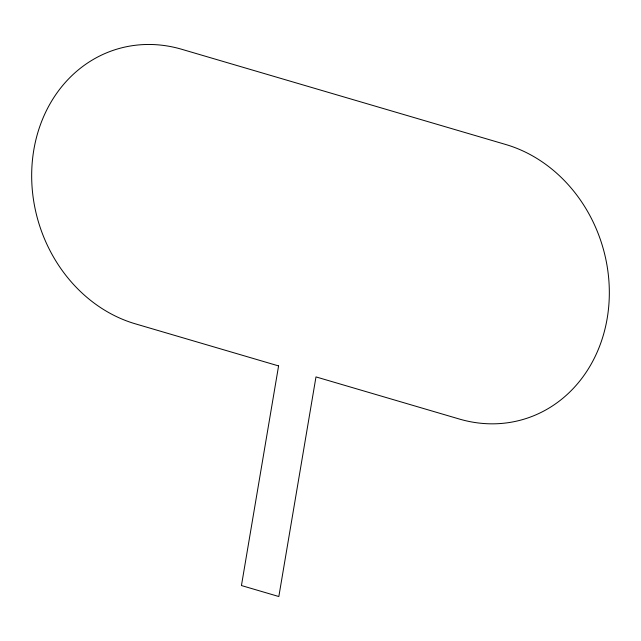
<?xml version="1.0" encoding="UTF-8"?>
<svg xmlns="http://www.w3.org/2000/svg" width="641" height="641" viewBox="0 0 641 641"><rect width="100%" height="100%" fill="white"/><g stroke="black" fill="none" stroke-linecap="round" stroke-linejoin="round"><path stroke-width="0.96" d="M278.587 365.923L241.441 585.545L278.835 596.531L315.981 376.908L459.325 419.03A143.536 125.123 73.1 0 0 607.187 318.401A143.536 125.123 73.1 0 0 505.757 144.505L181.675 49.269A143.536 125.123 73.1 0 0 33.813 149.906A143.536 125.123 73.1 0 0 135.243 323.801L278.587 365.923"/></g></svg>
